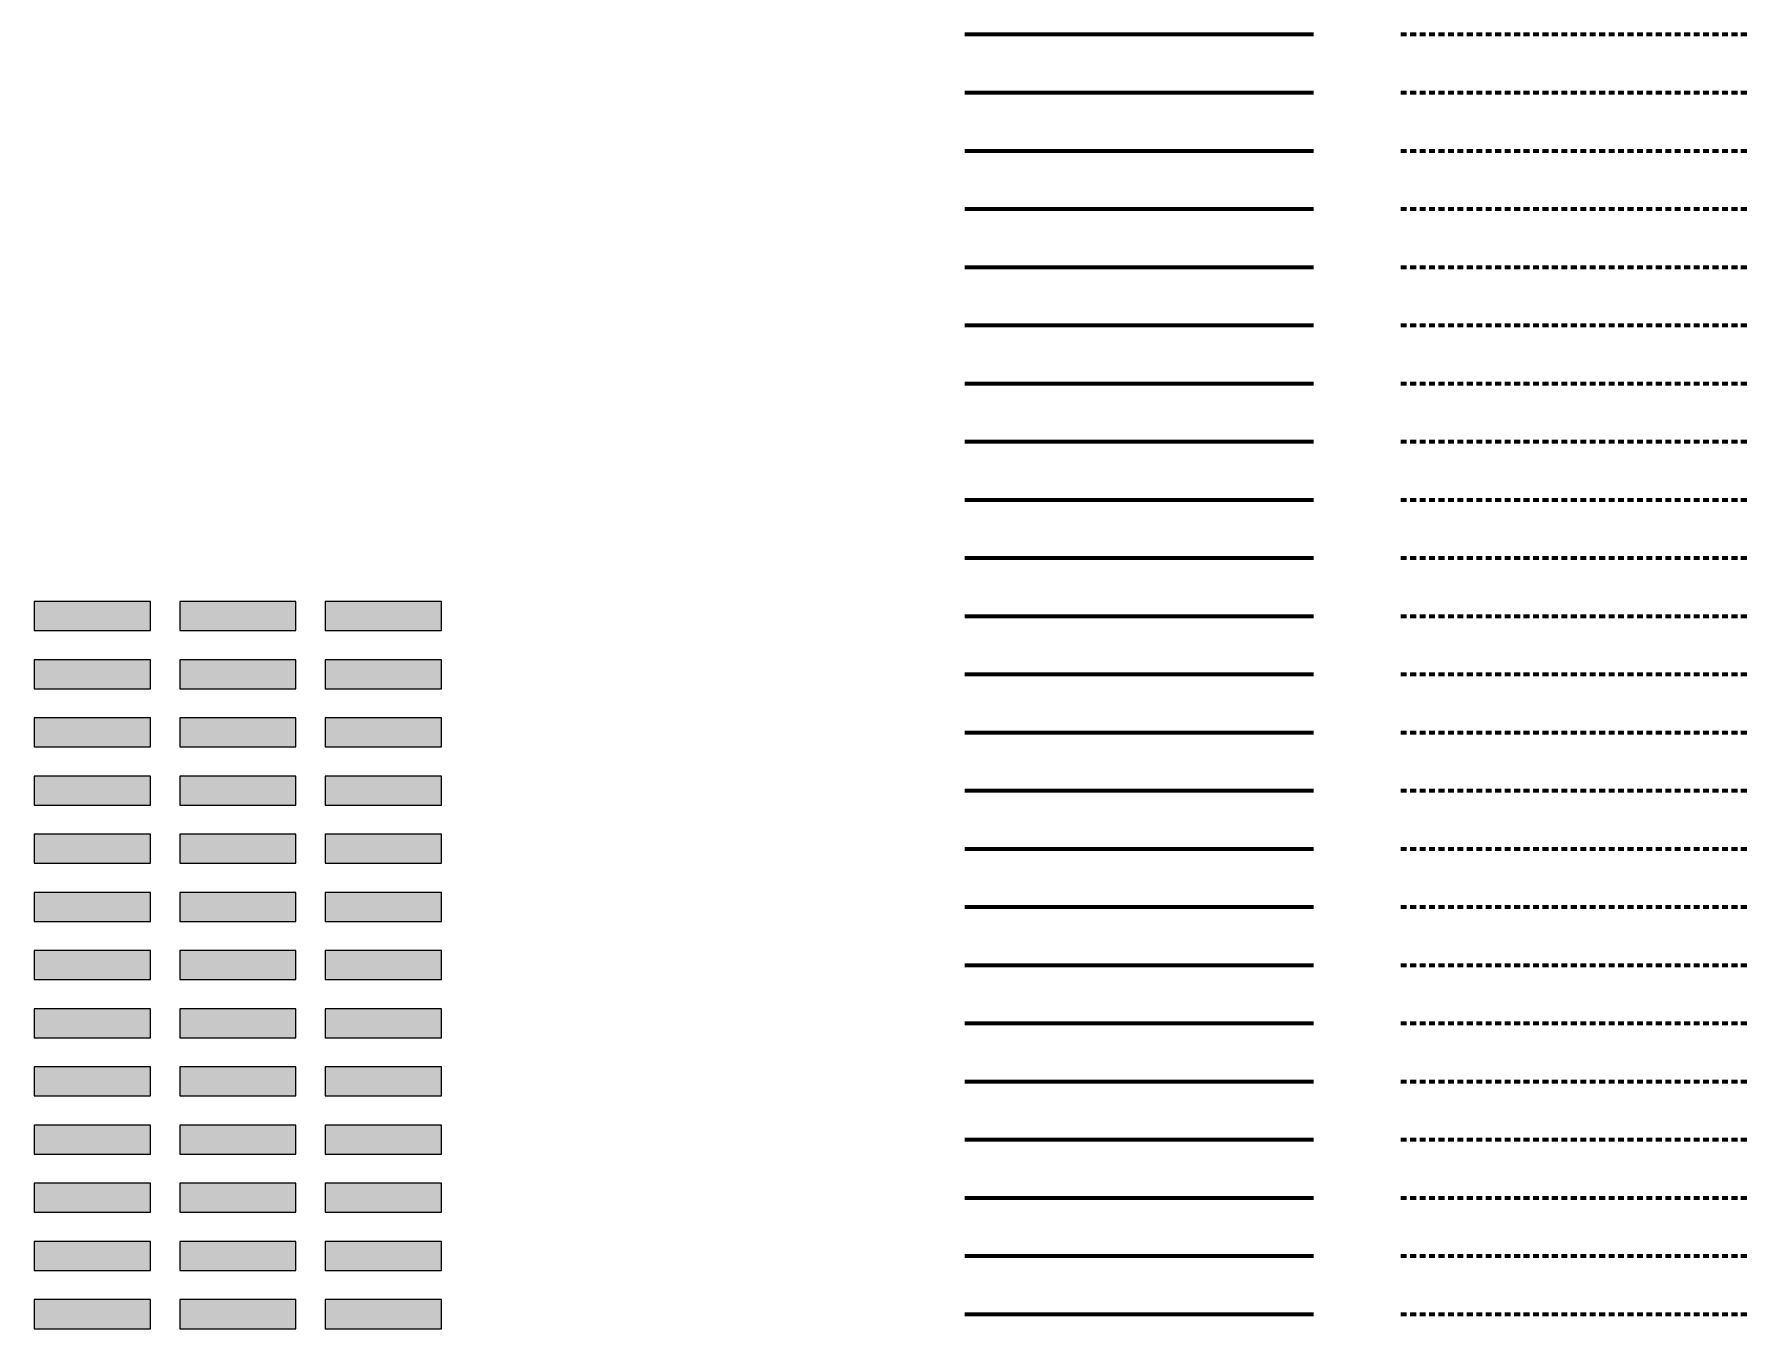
# Model space of a CAD drawing. Header units: metres. Extents: x -170 to 2070, y -13 to 14380.
# Drawn here: x -170 to 420, y 435 to 880 of the extents above; entities that cross this region are included whole.
import ezdxf

# ---------------------------------------------------------------- set-up
doc = ezdxf.new("R2010")
doc.units = ezdxf.units.M
doc.linetypes.add('KL-SO', pattern=[3.25, 2, -1.25])
for name, color, linetype, lineweight in [('B-OI-KL-ET_HS_MANTELBUIS_HDPE_125-G', 7, 'Continuous', 70), ('B-OI-KL-ET_HS_MANTELBUIS_HDPE_160-G', 7, 'Continuous', 70), ('B-OI-KL-ET_HS_MANTELBUIS_HDPE_165-G', 7, 'Continuous', 70), ('B-OI-KL-ET_HS_MANTELBUIS_HDPE_200-G', 7, 'Continuous', 70), ('B-OI-KL-ET_HS_MANTELBUIS_HDPE_32-G', 7, 'Continuous', 70), ('B-OI-KL-ET_HS_MANTELBUIS_HDPE_50-G', 7, 'Continuous', 70), ('B-OI-KL-ET_HS_MANTELBUIS_HDPE_75-G', 7, 'Continuous', 70), ('B-OI-KL-ET_HS_MANTELBUIS_PE 80-G', 7, 'Continuous', 70), ('B-OI-KL-ET_HS_MANTELBUIS_PE 80_110-G', 7, 'Continuous', 70), ('B-OI-KL-ET_HS_MANTELBUIS_PE 80_160-G', 7, 'Continuous', 70), ('B-OI-KL-ET_HS_MANTELBUIS_PE 80_200-G', 7, 'Continuous', 70), ('B-OI-KL-ET_HS_MANTELBUIS_PE 80_250-G', 7, 'Continuous', 70), ('B-OI-KL-ET_HS_MANTELBUIS_PE 80_315-G', 7, 'Continuous', 70), ('B-OI-KL-ET_HS_MANTELBUIS_PE 80_50-G', 7, 'Continuous', 70), ('B-OI-KL-ET_HS_MANTELBUIS_PE 80_63-G', 7, 'Continuous', 70), ('B-OI-KL-ET_HS_MANTELBUIS_PE 80_75-G', 7, 'Continuous', 70), ('B-OI-KL-ET_HS_MANTELBUIS_PVC-G', 7, 'Continuous', 70), ('B-OI-KL-ET_HS_MANTELBUIS_PVC_100-G', 7, 'Continuous', 70), ('B-OI-KL-ET_HS_MANTELBUIS_PVC_110-G', 7, 'Continuous', 70), ('B-OI-KL-ET_HS_MANTELBUIS_PVC_120-G', 7, 'Continuous', 70), ('B-OI-KL-ET_HS_MANTELBUIS_PVC_125-G', 7, 'Continuous', 70), ('B-OI-KL-ET_HS_MANTELBUIS_PVC_150-G', 7, 'Continuous', 70), ('B-OI-KL-ET_HS_MANTELBUIS_PVC_160-G', 7, 'Continuous', 70), ('B-OI-KL-ET_MS_STATION_KLANTSTATION-V', 12, 'Continuous', 18), ('B-OI-KL-ET_MS_STATION_NETSTATION-V', 12, 'Continuous', 18), ('B-OI-KL-ET_MS_STATION_OVERIG-V', 12, 'Continuous', 18), ('B-OI-KL-ET_MS_STATION_VERDEELSTATION-V', 12, 'Continuous', 18), ('B-OI-KL-GAS_HD_AFDEKPLAAT-V', 40, 'Continuous', 18), ('B-OI-KL-GAS_LD_AFDEKPLAAT-V', 41, 'Continuous', 18), ('B-OI-KL-GRENS_PROJECT-V', 7, 'Continuous', 18), ('B-OI-KL-OVERIG_AFDEKPLAAT-V', 7, 'Continuous', 18), ('B-OI-KL-PERSLEIDING_AFDEKPLAAT-V', 216, 'Continuous', 18), ('B-OI-KL-VRIJVERVAL_AFDEKPLAAT-V', 215, 'Continuous', 18), ('B-OI-KL-WARMTENET_AFDEKPLAAT-V', 136, 'Continuous', 18), ('B-OI-KL-WATER_AFDEKPLAAT-V', 5, 'Continuous', 18), ('B-OI-KL-WEESLEIDING_AFDEKPLAAT-V', 252, 'Continuous', 18), ('N-OI-KL-ET_HS_MANTELBUIS_HDPE_125-G', 10, 'KL-SO', 70), ('N-OI-KL-ET_HS_MANTELBUIS_HDPE_160-G', 10, 'KL-SO', 70), ('N-OI-KL-ET_HS_MANTELBUIS_HDPE_165-G', 10, 'KL-SO', 70), ('N-OI-KL-ET_HS_MANTELBUIS_HDPE_200-G', 10, 'KL-SO', 70), ('N-OI-KL-ET_HS_MANTELBUIS_HDPE_32-G', 10, 'KL-SO', 70), ('N-OI-KL-ET_HS_MANTELBUIS_HDPE_50-G', 10, 'KL-SO', 70), ('N-OI-KL-ET_HS_MANTELBUIS_HDPE_75-G', 10, 'KL-SO', 70), ('N-OI-KL-ET_HS_MANTELBUIS_PE 80-G', 10, 'KL-SO', 70), ('N-OI-KL-ET_HS_MANTELBUIS_PE 80_110-G', 10, 'KL-SO', 70), ('N-OI-KL-ET_HS_MANTELBUIS_PE 80_160-G', 10, 'KL-SO', 70), ('N-OI-KL-ET_HS_MANTELBUIS_PE 80_200-G', 10, 'KL-SO', 70), ('N-OI-KL-ET_HS_MANTELBUIS_PE 80_250-G', 10, 'KL-SO', 70), ('N-OI-KL-ET_HS_MANTELBUIS_PE 80_315-G', 10, 'KL-SO', 70), ('N-OI-KL-ET_HS_MANTELBUIS_PE 80_50-G', 10, 'KL-SO', 70), ('N-OI-KL-ET_HS_MANTELBUIS_PE 80_63-G', 10, 'KL-SO', 70), ('N-OI-KL-ET_HS_MANTELBUIS_PE 80_75-G', 10, 'KL-SO', 70), ('N-OI-KL-ET_HS_MANTELBUIS_PVC-G', 10, 'KL-SO', 70), ('N-OI-KL-ET_HS_MANTELBUIS_PVC_100-G', 10, 'KL-SO', 70), ('N-OI-KL-ET_HS_MANTELBUIS_PVC_110-G', 10, 'KL-SO', 70), ('N-OI-KL-ET_HS_MANTELBUIS_PVC_120-G', 10, 'KL-SO', 70), ('N-OI-KL-ET_HS_MANTELBUIS_PVC_125-G', 10, 'KL-SO', 70), ('N-OI-KL-ET_HS_MANTELBUIS_PVC_150-G', 10, 'KL-SO', 70), ('N-OI-KL-ET_HS_MANTELBUIS_PVC_160-G', 10, 'KL-SO', 70), ('N-OI-KL-ET_MS_STATION_KLANTSTATION-V', 12, 'Continuous', 35), ('N-OI-KL-ET_MS_STATION_NETSTATION-V', 12, 'Continuous', 35), ('N-OI-KL-ET_MS_STATION_OVERIG-V', 12, 'Continuous', 35), ('N-OI-KL-ET_MS_STATION_VERDEELSTATION-V', 12, 'Continuous', 35), ('N-OI-KL-GAS_HD_AFDEKPLAAT-V', 40, 'Continuous', 35), ('N-OI-KL-GAS_LD_AFDEKPLAAT-V', 41, 'Continuous', 35), ('N-OI-KL-GRENS_PROJECT-V', 7, 'Continuous', 35), ('N-OI-KL-OVERIG_AFDEKPLAAT-V', 7, 'Continuous', 35), ('N-OI-KL-PERSLEIDING_AFDEKPLAAT-V', 216, 'Continuous', 35), ('N-OI-KL-VRIJVERVAL_AFDEKPLAAT-V', 215, 'Continuous', 35), ('N-OI-KL-WARMTENET_AFDEKPLAAT-V', 136, 'Continuous', 35), ('N-OI-KL-WATER_AFDEKPLAAT-V', 5, 'Continuous', 35), ('N-OI-KL-WEESLEIDING_AFDEKPLAAT-V', 252, 'Continuous', 35), ('V-OI-KL-ET_MS_STATION_KLANTSTATION-V', 12, 'Continuous', 25), ('V-OI-KL-ET_MS_STATION_NETSTATION-V', 12, 'Continuous', 25), ('V-OI-KL-ET_MS_STATION_OVERIG-V', 12, 'Continuous', 25), ('V-OI-KL-ET_MS_STATION_VERDEELSTATION-V', 12, 'Continuous', 25), ('V-OI-KL-GAS_HD_AFDEKPLAAT-V', 40, 'Continuous', 25), ('V-OI-KL-GAS_LD_AFDEKPLAAT-V', 41, 'Continuous', 25), ('V-OI-KL-GRENS_PROJECT-V', 7, 'Continuous', 25), ('V-OI-KL-OVERIG_AFDEKPLAAT-V', 7, 'Continuous', 25), ('V-OI-KL-PERSLEIDING_AFDEKPLAAT-V', 216, 'Continuous', 25), ('V-OI-KL-VRIJVERVAL_AFDEKPLAAT-V', 215, 'Continuous', 25), ('V-OI-KL-WARMTENET_AFDEKPLAAT-V', 136, 'Continuous', 25), ('V-OI-KL-WATER_AFDEKPLAAT-V', 5, 'Continuous', 25), ('V-OI-KL-WEESLEIDING_AFDEKPLAAT-V', 252, 'Continuous', 25)]:
    doc.layers.add(name, color=color, linetype=linetype, lineweight=lineweight)
for name, color, linetype in [('B-OI-KL-ET_MS_STATION_KLANTSTATION-GV', 12, 'Continuous'), ('B-OI-KL-ET_MS_STATION_NETSTATION-GV', 12, 'Continuous'), ('B-OI-KL-ET_MS_STATION_OVERIG-GV', 12, 'Continuous'), ('B-OI-KL-ET_MS_STATION_VERDEELSTATION-GV', 12, 'Continuous'), ('B-OI-KL-GAS_HD_AFDEKPLAAT-GV', 40, 'Continuous'), ('B-OI-KL-GAS_LD_AFDEKPLAAT-GV', 41, 'Continuous'), ('B-OI-KL-GRENS_PROJECT-GV', 7, 'Continuous'), ('B-OI-KL-OVERIG_AFDEKPLAAT-GV', 7, 'Continuous'), ('B-OI-KL-PERSLEIDING_AFDEKPLAAT-GV', 216, 'Continuous'), ('B-OI-KL-VRIJVERVAL_AFDEKPLAAT-GV', 215, 'Continuous'), ('B-OI-KL-WARMTENET_AFDEKPLAAT-GV', 136, 'Continuous'), ('B-OI-KL-WATER_AFDEKPLAAT-GV', 5, 'Continuous'), ('B-OI-KL-WEESLEIDING_AFDEKPLAAT-GV', 252, 'Continuous'), ('N-OI-KL-ET_MS_STATION_KLANTSTATION-GV', 12, 'Continuous'), ('N-OI-KL-ET_MS_STATION_NETSTATION-GV', 12, 'Continuous'), ('N-OI-KL-ET_MS_STATION_OVERIG-GV', 12, 'Continuous'), ('N-OI-KL-ET_MS_STATION_VERDEELSTATION-GV', 12, 'Continuous'), ('N-OI-KL-GAS_HD_AFDEKPLAAT-GV', 40, 'Continuous'), ('N-OI-KL-GAS_LD_AFDEKPLAAT-GV', 41, 'Continuous'), ('N-OI-KL-GRENS_PROJECT-GV', 7, 'Continuous'), ('N-OI-KL-OVERIG_AFDEKPLAAT-GV', 7, 'Continuous'), ('N-OI-KL-PERSLEIDING_AFDEKPLAAT-GV', 216, 'Continuous'), ('N-OI-KL-VRIJVERVAL_AFDEKPLAAT-GV', 215, 'Continuous'), ('N-OI-KL-WARMTENET_AFDEKPLAAT-GV', 136, 'Continuous'), ('N-OI-KL-WATER_AFDEKPLAAT-GV', 5, 'Continuous'), ('N-OI-KL-WEESLEIDING_AFDEKPLAAT-GV', 252, 'Continuous'), ('V-OI-KL-ET_MS_STATION_KLANTSTATION-GV', 12, 'Continuous'), ('V-OI-KL-ET_MS_STATION_NETSTATION-GV', 12, 'Continuous'), ('V-OI-KL-ET_MS_STATION_OVERIG-GV', 12, 'Continuous'), ('V-OI-KL-ET_MS_STATION_VERDEELSTATION-GV', 12, 'Continuous'), ('V-OI-KL-GAS_HD_AFDEKPLAAT-GV', 40, 'Continuous'), ('V-OI-KL-GAS_LD_AFDEKPLAAT-GV', 41, 'Continuous'), ('V-OI-KL-GRENS_PROJECT-GV', 7, 'Continuous'), ('V-OI-KL-OVERIG_AFDEKPLAAT-GV', 7, 'Continuous'), ('V-OI-KL-PERSLEIDING_AFDEKPLAAT-GV', 216, 'Continuous'), ('V-OI-KL-VRIJVERVAL_AFDEKPLAAT-GV', 215, 'Continuous'), ('V-OI-KL-WARMTENET_AFDEKPLAAT-GV', 136, 'Continuous'), ('V-OI-KL-WATER_AFDEKPLAAT-GV', 5, 'Continuous'), ('V-OI-KL-WEESLEIDING_AFDEKPLAAT-GV', 252, 'Continuous')]:
    doc.layers.add(name, color=color, linetype=linetype)

msp = doc.modelspace()

# ---------------------------------------------------------------- hatches: boundary and pattern name
at = {"layer": 'B-OI-KL-ET_MS_STATION_KLANTSTATION-V'}
msp.add_hatch(color=256, dxfattribs=at).paths.add_polyline_path([(-30, 435), (-30, 445), (-70, 445), (-70, 435)], flags=0)
at = {"layer": 'B-OI-KL-ET_MS_STATION_NETSTATION-V'}
msp.add_hatch(color=256, dxfattribs=at).paths.add_polyline_path([(-30, 455), (-30, 465), (-70, 465), (-70, 455)], flags=0)
at = {"layer": 'B-OI-KL-ET_MS_STATION_OVERIG-V'}
msp.add_hatch(color=256, dxfattribs=at).paths.add_polyline_path([(-30, 475), (-30, 485), (-70, 485), (-70, 475)], flags=0)
at = {"layer": 'B-OI-KL-ET_MS_STATION_VERDEELSTATION-V'}
msp.add_hatch(color=256, dxfattribs=at).paths.add_polyline_path([(-30, 495), (-30, 505), (-70, 505), (-70, 495)], flags=0)
at = {"layer": 'B-OI-KL-GAS_HD_AFDEKPLAAT-V'}
msp.add_hatch(color=256, dxfattribs=at).paths.add_polyline_path([(-30, 515), (-30, 525), (-70, 525), (-70, 515)], flags=0)
at = {"layer": 'B-OI-KL-GAS_LD_AFDEKPLAAT-V'}
msp.add_hatch(color=256, dxfattribs=at).paths.add_polyline_path([(-30, 535), (-30, 545), (-70, 545), (-70, 535)], flags=0)
at = {"layer": 'B-OI-KL-GRENS_PROJECT-V'}
msp.add_hatch(color=256, dxfattribs=at).paths.add_polyline_path([(-30, 555), (-30, 565), (-70, 565), (-70, 555)], flags=0)
at = {"layer": 'B-OI-KL-OVERIG_AFDEKPLAAT-V'}
msp.add_hatch(color=256, dxfattribs=at).paths.add_polyline_path([(-30, 575), (-30, 585), (-70, 585), (-70, 575)], flags=0)
at = {"layer": 'B-OI-KL-PERSLEIDING_AFDEKPLAAT-V'}
msp.add_hatch(color=256, dxfattribs=at).paths.add_polyline_path([(-30, 595), (-30, 605), (-70, 605), (-70, 595)], flags=0)
at = {"layer": 'B-OI-KL-VRIJVERVAL_AFDEKPLAAT-V'}
msp.add_hatch(color=256, dxfattribs=at).paths.add_polyline_path([(-30, 615), (-30, 625), (-70, 625), (-70, 615)], flags=0)
at = {"layer": 'B-OI-KL-WARMTENET_AFDEKPLAAT-V'}
msp.add_hatch(color=256, dxfattribs=at).paths.add_polyline_path([(-30, 635), (-30, 645), (-70, 645), (-70, 635)], flags=0)
at = {"layer": 'B-OI-KL-WATER_AFDEKPLAAT-V'}
msp.add_hatch(color=256, dxfattribs=at).paths.add_polyline_path([(-30, 655), (-30, 665), (-70, 665), (-70, 655)], flags=0)
at = {"layer": 'B-OI-KL-WEESLEIDING_AFDEKPLAAT-V'}
msp.add_hatch(color=256, dxfattribs=at).paths.add_polyline_path([(-30, 675), (-30, 685), (-70, 685), (-70, 675)], flags=0)
at = {"layer": 'N-OI-KL-ET_MS_STATION_KLANTSTATION-V'}
msp.add_hatch(color=256, dxfattribs=at).paths.add_polyline_path([(-80, 435), (-80, 445), (-120, 445), (-120, 435)], flags=0)
at = {"layer": 'N-OI-KL-ET_MS_STATION_NETSTATION-V'}
msp.add_hatch(color=256, dxfattribs=at).paths.add_polyline_path([(-80, 455), (-80, 465), (-120, 465), (-120, 455)], flags=0)
at = {"layer": 'N-OI-KL-ET_MS_STATION_OVERIG-V'}
msp.add_hatch(color=256, dxfattribs=at).paths.add_polyline_path([(-80, 475), (-80, 485), (-120, 485), (-120, 475)], flags=0)
at = {"layer": 'N-OI-KL-ET_MS_STATION_VERDEELSTATION-V'}
msp.add_hatch(color=256, dxfattribs=at).paths.add_polyline_path([(-80, 495), (-80, 505), (-120, 505), (-120, 495)], flags=0)
at = {"layer": 'N-OI-KL-GAS_HD_AFDEKPLAAT-V'}
msp.add_hatch(color=256, dxfattribs=at).paths.add_polyline_path([(-80, 515), (-80, 525), (-120, 525), (-120, 515)], flags=0)
at = {"layer": 'N-OI-KL-GAS_LD_AFDEKPLAAT-V'}
msp.add_hatch(color=256, dxfattribs=at).paths.add_polyline_path([(-80, 535), (-80, 545), (-120, 545), (-120, 535)], flags=0)
at = {"layer": 'N-OI-KL-GRENS_PROJECT-V'}
msp.add_hatch(color=256, dxfattribs=at).paths.add_polyline_path([(-80, 555), (-80, 565), (-120, 565), (-120, 555)], flags=0)
at = {"layer": 'N-OI-KL-OVERIG_AFDEKPLAAT-V'}
msp.add_hatch(color=256, dxfattribs=at).paths.add_polyline_path([(-80, 575), (-80, 585), (-120, 585), (-120, 575)], flags=0)
at = {"layer": 'N-OI-KL-PERSLEIDING_AFDEKPLAAT-V'}
msp.add_hatch(color=256, dxfattribs=at).paths.add_polyline_path([(-80, 595), (-80, 605), (-120, 605), (-120, 595)], flags=0)
at = {"layer": 'N-OI-KL-VRIJVERVAL_AFDEKPLAAT-V'}
msp.add_hatch(color=256, dxfattribs=at).paths.add_polyline_path([(-80, 615), (-80, 625), (-120, 625), (-120, 615)], flags=0)
at = {"layer": 'N-OI-KL-WARMTENET_AFDEKPLAAT-V'}
msp.add_hatch(color=256, dxfattribs=at).paths.add_polyline_path([(-80, 635), (-80, 645), (-120, 645), (-120, 635)], flags=0)
at = {"layer": 'N-OI-KL-WATER_AFDEKPLAAT-V'}
msp.add_hatch(color=256, dxfattribs=at).paths.add_polyline_path([(-80, 655), (-80, 665), (-120, 665), (-120, 655)], flags=0)
at = {"layer": 'N-OI-KL-WEESLEIDING_AFDEKPLAAT-V'}
msp.add_hatch(color=256, dxfattribs=at).paths.add_polyline_path([(-80, 675), (-80, 685), (-120, 685), (-120, 675)], flags=0)
at = {"layer": 'V-OI-KL-ET_MS_STATION_KLANTSTATION-V'}
msp.add_hatch(color=256, dxfattribs=at).paths.add_polyline_path([(-130, 435), (-130, 445), (-170, 445), (-170, 435)], flags=0)
at = {"layer": 'V-OI-KL-ET_MS_STATION_NETSTATION-V'}
msp.add_hatch(color=256, dxfattribs=at).paths.add_polyline_path([(-130, 455), (-130, 465), (-170, 465), (-170, 455)], flags=0)
at = {"layer": 'V-OI-KL-ET_MS_STATION_OVERIG-V'}
msp.add_hatch(color=256, dxfattribs=at).paths.add_polyline_path([(-130, 475), (-130, 485), (-170, 485), (-170, 475)], flags=0)
at = {"layer": 'V-OI-KL-ET_MS_STATION_VERDEELSTATION-V'}
msp.add_hatch(color=256, dxfattribs=at).paths.add_polyline_path([(-130, 495), (-130, 505), (-170, 505), (-170, 495)], flags=0)
at = {"layer": 'V-OI-KL-GAS_HD_AFDEKPLAAT-V'}
msp.add_hatch(color=256, dxfattribs=at).paths.add_polyline_path([(-130, 515), (-130, 525), (-170, 525), (-170, 515)], flags=0)
at = {"layer": 'V-OI-KL-GAS_LD_AFDEKPLAAT-V'}
msp.add_hatch(color=256, dxfattribs=at).paths.add_polyline_path([(-130, 535), (-130, 545), (-170, 545), (-170, 535)], flags=0)
at = {"layer": 'V-OI-KL-GRENS_PROJECT-V'}
msp.add_hatch(color=256, dxfattribs=at).paths.add_polyline_path([(-130, 555), (-130, 565), (-170, 565), (-170, 555)], flags=0)
at = {"layer": 'V-OI-KL-OVERIG_AFDEKPLAAT-V'}
msp.add_hatch(color=256, dxfattribs=at).paths.add_polyline_path([(-130, 575), (-130, 585), (-170, 585), (-170, 575)], flags=0)
at = {"layer": 'V-OI-KL-PERSLEIDING_AFDEKPLAAT-V'}
msp.add_hatch(color=256, dxfattribs=at).paths.add_polyline_path([(-130, 595), (-130, 605), (-170, 605), (-170, 595)], flags=0)
at = {"layer": 'V-OI-KL-VRIJVERVAL_AFDEKPLAAT-V'}
msp.add_hatch(color=256, dxfattribs=at).paths.add_polyline_path([(-130, 615), (-130, 625), (-170, 625), (-170, 615)], flags=0)
at = {"layer": 'V-OI-KL-WARMTENET_AFDEKPLAAT-V'}
msp.add_hatch(color=256, dxfattribs=at).paths.add_polyline_path([(-130, 635), (-130, 645), (-170, 645), (-170, 635)], flags=0)
at = {"layer": 'V-OI-KL-WATER_AFDEKPLAAT-V'}
msp.add_hatch(color=256, dxfattribs=at).paths.add_polyline_path([(-130, 655), (-130, 665), (-170, 665), (-170, 655)], flags=0)
at = {"layer": 'V-OI-KL-WEESLEIDING_AFDEKPLAAT-V'}
msp.add_hatch(color=256, dxfattribs=at).paths.add_polyline_path([(-130, 675), (-130, 685), (-170, 685), (-170, 675)], flags=0)

# ---------------------------------------------------------------- linework, layer by layer
at = {"layer": 'B-OI-KL-ET_HS_MANTELBUIS_HDPE_125-G'}
msp.add_line((150, 440), (270, 440), dxfattribs=at)
at = {"layer": 'B-OI-KL-ET_HS_MANTELBUIS_HDPE_160-G'}
msp.add_line((150, 460), (270, 460), dxfattribs=at)
at = {"layer": 'B-OI-KL-ET_HS_MANTELBUIS_HDPE_165-G'}
msp.add_line((150, 480), (270, 480), dxfattribs=at)
at = {"layer": 'B-OI-KL-ET_HS_MANTELBUIS_HDPE_200-G'}
msp.add_line((150, 500), (270, 500), dxfattribs=at)
at = {"layer": 'B-OI-KL-ET_HS_MANTELBUIS_HDPE_32-G'}
msp.add_line((150, 520), (270, 520), dxfattribs=at)
at = {"layer": 'B-OI-KL-ET_HS_MANTELBUIS_HDPE_50-G'}
msp.add_line((150, 540), (270, 540), dxfattribs=at)
at = {"layer": 'B-OI-KL-ET_HS_MANTELBUIS_HDPE_75-G'}
msp.add_line((150, 560), (270, 560), dxfattribs=at)
at = {"layer": 'B-OI-KL-ET_HS_MANTELBUIS_PE 80-G'}
msp.add_line((150, 580), (270, 580), dxfattribs=at)
at = {"layer": 'B-OI-KL-ET_HS_MANTELBUIS_PE 80_110-G'}
msp.add_line((150, 600), (270, 600), dxfattribs=at)
at = {"layer": 'B-OI-KL-ET_HS_MANTELBUIS_PE 80_160-G'}
msp.add_line((150, 620), (270, 620), dxfattribs=at)
at = {"layer": 'B-OI-KL-ET_HS_MANTELBUIS_PE 80_200-G'}
msp.add_line((150, 640), (270, 640), dxfattribs=at)
at = {"layer": 'B-OI-KL-ET_HS_MANTELBUIS_PE 80_250-G'}
msp.add_line((150, 660), (270, 660), dxfattribs=at)
at = {"layer": 'B-OI-KL-ET_HS_MANTELBUIS_PE 80_315-G'}
msp.add_line((150, 680), (270, 680), dxfattribs=at)
at = {"layer": 'B-OI-KL-ET_HS_MANTELBUIS_PE 80_50-G'}
msp.add_line((150, 700), (270, 700), dxfattribs=at)
at = {"layer": 'B-OI-KL-ET_HS_MANTELBUIS_PE 80_63-G'}
msp.add_line((150, 720), (270, 720), dxfattribs=at)
at = {"layer": 'B-OI-KL-ET_HS_MANTELBUIS_PE 80_75-G'}
msp.add_line((150, 740), (270, 740), dxfattribs=at)
at = {"layer": 'B-OI-KL-ET_HS_MANTELBUIS_PVC-G'}
msp.add_line((150, 760), (270, 760), dxfattribs=at)
at = {"layer": 'B-OI-KL-ET_HS_MANTELBUIS_PVC_100-G'}
msp.add_line((150, 780), (270, 780), dxfattribs=at)
at = {"layer": 'B-OI-KL-ET_HS_MANTELBUIS_PVC_110-G'}
msp.add_line((150, 800), (270, 800), dxfattribs=at)
at = {"layer": 'B-OI-KL-ET_HS_MANTELBUIS_PVC_120-G'}
msp.add_line((150, 820), (270, 820), dxfattribs=at)
at = {"layer": 'B-OI-KL-ET_HS_MANTELBUIS_PVC_125-G'}
msp.add_line((150, 840), (270, 840), dxfattribs=at)
at = {"layer": 'B-OI-KL-ET_HS_MANTELBUIS_PVC_150-G'}
msp.add_line((150, 860), (270, 860), dxfattribs=at)
at = {"layer": 'B-OI-KL-ET_HS_MANTELBUIS_PVC_160-G'}
msp.add_line((150, 880), (270, 880), dxfattribs=at)
at = {"layer": 'B-OI-KL-ET_MS_STATION_KLANTSTATION-GV'}
msp.add_lwpolyline([(-30, 435), (-30, 445), (-70, 445), (-70, 435), (-30, 435)], dxfattribs=at)
at = {"layer": 'B-OI-KL-ET_MS_STATION_NETSTATION-GV'}
msp.add_lwpolyline([(-30, 455), (-30, 465), (-70, 465), (-70, 455), (-30, 455)], dxfattribs=at)
at = {"layer": 'B-OI-KL-ET_MS_STATION_OVERIG-GV'}
msp.add_lwpolyline([(-30, 475), (-30, 485), (-70, 485), (-70, 475), (-30, 475)], dxfattribs=at)
at = {"layer": 'B-OI-KL-ET_MS_STATION_VERDEELSTATION-GV'}
msp.add_lwpolyline([(-30, 495), (-30, 505), (-70, 505), (-70, 495), (-30, 495)], dxfattribs=at)
at = {"layer": 'B-OI-KL-GAS_HD_AFDEKPLAAT-GV'}
msp.add_lwpolyline([(-30, 515), (-30, 525), (-70, 525), (-70, 515), (-30, 515)], dxfattribs=at)
at = {"layer": 'B-OI-KL-GAS_LD_AFDEKPLAAT-GV'}
msp.add_lwpolyline([(-30, 535), (-30, 545), (-70, 545), (-70, 535), (-30, 535)], dxfattribs=at)
at = {"layer": 'B-OI-KL-GRENS_PROJECT-GV'}
msp.add_lwpolyline([(-30, 555), (-30, 565), (-70, 565), (-70, 555), (-30, 555)], dxfattribs=at)
at = {"layer": 'B-OI-KL-OVERIG_AFDEKPLAAT-GV'}
msp.add_lwpolyline([(-30, 575), (-30, 585), (-70, 585), (-70, 575), (-30, 575)], dxfattribs=at)
at = {"layer": 'B-OI-KL-PERSLEIDING_AFDEKPLAAT-GV'}
msp.add_lwpolyline([(-30, 595), (-30, 605), (-70, 605), (-70, 595), (-30, 595)], dxfattribs=at)
at = {"layer": 'B-OI-KL-VRIJVERVAL_AFDEKPLAAT-GV'}
msp.add_lwpolyline([(-30, 615), (-30, 625), (-70, 625), (-70, 615), (-30, 615)], dxfattribs=at)
at = {"layer": 'B-OI-KL-WARMTENET_AFDEKPLAAT-GV'}
msp.add_lwpolyline([(-30, 635), (-30, 645), (-70, 645), (-70, 635), (-30, 635)], dxfattribs=at)
at = {"layer": 'B-OI-KL-WATER_AFDEKPLAAT-GV'}
msp.add_lwpolyline([(-30, 655), (-30, 665), (-70, 665), (-70, 655), (-30, 655)], dxfattribs=at)
at = {"layer": 'B-OI-KL-WEESLEIDING_AFDEKPLAAT-GV'}
msp.add_lwpolyline([(-30, 675), (-30, 685), (-70, 685), (-70, 675), (-30, 675)], dxfattribs=at)
at = {"layer": 'N-OI-KL-ET_HS_MANTELBUIS_HDPE_125-G'}
msp.add_line((300, 440), (420, 440), dxfattribs=at)
at = {"layer": 'N-OI-KL-ET_HS_MANTELBUIS_HDPE_160-G'}
msp.add_line((300, 460), (420, 460), dxfattribs=at)
at = {"layer": 'N-OI-KL-ET_HS_MANTELBUIS_HDPE_165-G'}
msp.add_line((300, 480), (420, 480), dxfattribs=at)
at = {"layer": 'N-OI-KL-ET_HS_MANTELBUIS_HDPE_200-G'}
msp.add_line((300, 500), (420, 500), dxfattribs=at)
at = {"layer": 'N-OI-KL-ET_HS_MANTELBUIS_HDPE_32-G'}
msp.add_line((300, 520), (420, 520), dxfattribs=at)
at = {"layer": 'N-OI-KL-ET_HS_MANTELBUIS_HDPE_50-G'}
msp.add_line((300, 540), (420, 540), dxfattribs=at)
at = {"layer": 'N-OI-KL-ET_HS_MANTELBUIS_HDPE_75-G'}
msp.add_line((300, 560), (420, 560), dxfattribs=at)
at = {"layer": 'N-OI-KL-ET_HS_MANTELBUIS_PE 80-G'}
msp.add_line((300, 580), (420, 580), dxfattribs=at)
at = {"layer": 'N-OI-KL-ET_HS_MANTELBUIS_PE 80_110-G'}
msp.add_line((300, 600), (420, 600), dxfattribs=at)
at = {"layer": 'N-OI-KL-ET_HS_MANTELBUIS_PE 80_160-G'}
msp.add_line((300, 620), (420, 620), dxfattribs=at)
at = {"layer": 'N-OI-KL-ET_HS_MANTELBUIS_PE 80_200-G'}
msp.add_line((300, 640), (420, 640), dxfattribs=at)
at = {"layer": 'N-OI-KL-ET_HS_MANTELBUIS_PE 80_250-G'}
msp.add_line((300, 660), (420, 660), dxfattribs=at)
at = {"layer": 'N-OI-KL-ET_HS_MANTELBUIS_PE 80_315-G'}
msp.add_line((300, 680), (420, 680), dxfattribs=at)
at = {"layer": 'N-OI-KL-ET_HS_MANTELBUIS_PE 80_50-G'}
msp.add_line((300, 700), (420, 700), dxfattribs=at)
at = {"layer": 'N-OI-KL-ET_HS_MANTELBUIS_PE 80_63-G'}
msp.add_line((300, 720), (420, 720), dxfattribs=at)
at = {"layer": 'N-OI-KL-ET_HS_MANTELBUIS_PE 80_75-G'}
msp.add_line((300, 740), (420, 740), dxfattribs=at)
at = {"layer": 'N-OI-KL-ET_HS_MANTELBUIS_PVC-G'}
msp.add_line((300, 760), (420, 760), dxfattribs=at)
at = {"layer": 'N-OI-KL-ET_HS_MANTELBUIS_PVC_100-G'}
msp.add_line((300, 780), (420, 780), dxfattribs=at)
at = {"layer": 'N-OI-KL-ET_HS_MANTELBUIS_PVC_110-G'}
msp.add_line((300, 800), (420, 800), dxfattribs=at)
at = {"layer": 'N-OI-KL-ET_HS_MANTELBUIS_PVC_120-G'}
msp.add_line((300, 820), (420, 820), dxfattribs=at)
at = {"layer": 'N-OI-KL-ET_HS_MANTELBUIS_PVC_125-G'}
msp.add_line((300, 840), (420, 840), dxfattribs=at)
at = {"layer": 'N-OI-KL-ET_HS_MANTELBUIS_PVC_150-G'}
msp.add_line((300, 860), (420, 860), dxfattribs=at)
at = {"layer": 'N-OI-KL-ET_HS_MANTELBUIS_PVC_160-G'}
msp.add_line((300, 880), (420, 880), dxfattribs=at)
at = {"layer": 'N-OI-KL-ET_MS_STATION_KLANTSTATION-GV'}
msp.add_lwpolyline([(-80, 435), (-80, 445), (-120, 445), (-120, 435), (-80, 435)], dxfattribs=at)
at = {"layer": 'N-OI-KL-ET_MS_STATION_NETSTATION-GV'}
msp.add_lwpolyline([(-80, 455), (-80, 465), (-120, 465), (-120, 455), (-80, 455)], dxfattribs=at)
at = {"layer": 'N-OI-KL-ET_MS_STATION_OVERIG-GV'}
msp.add_lwpolyline([(-80, 475), (-80, 485), (-120, 485), (-120, 475), (-80, 475)], dxfattribs=at)
at = {"layer": 'N-OI-KL-ET_MS_STATION_VERDEELSTATION-GV'}
msp.add_lwpolyline([(-80, 495), (-80, 505), (-120, 505), (-120, 495), (-80, 495)], dxfattribs=at)
at = {"layer": 'N-OI-KL-GAS_HD_AFDEKPLAAT-GV'}
msp.add_lwpolyline([(-80, 515), (-80, 525), (-120, 525), (-120, 515), (-80, 515)], dxfattribs=at)
at = {"layer": 'N-OI-KL-GAS_LD_AFDEKPLAAT-GV'}
msp.add_lwpolyline([(-80, 535), (-80, 545), (-120, 545), (-120, 535), (-80, 535)], dxfattribs=at)
at = {"layer": 'N-OI-KL-GRENS_PROJECT-GV'}
msp.add_lwpolyline([(-80, 555), (-80, 565), (-120, 565), (-120, 555), (-80, 555)], dxfattribs=at)
at = {"layer": 'N-OI-KL-OVERIG_AFDEKPLAAT-GV'}
msp.add_lwpolyline([(-80, 575), (-80, 585), (-120, 585), (-120, 575), (-80, 575)], dxfattribs=at)
at = {"layer": 'N-OI-KL-PERSLEIDING_AFDEKPLAAT-GV'}
msp.add_lwpolyline([(-80, 595), (-80, 605), (-120, 605), (-120, 595), (-80, 595)], dxfattribs=at)
at = {"layer": 'N-OI-KL-VRIJVERVAL_AFDEKPLAAT-GV'}
msp.add_lwpolyline([(-80, 615), (-80, 625), (-120, 625), (-120, 615), (-80, 615)], dxfattribs=at)
at = {"layer": 'N-OI-KL-WARMTENET_AFDEKPLAAT-GV'}
msp.add_lwpolyline([(-80, 635), (-80, 645), (-120, 645), (-120, 635), (-80, 635)], dxfattribs=at)
at = {"layer": 'N-OI-KL-WATER_AFDEKPLAAT-GV'}
msp.add_lwpolyline([(-80, 655), (-80, 665), (-120, 665), (-120, 655), (-80, 655)], dxfattribs=at)
at = {"layer": 'N-OI-KL-WEESLEIDING_AFDEKPLAAT-GV'}
msp.add_lwpolyline([(-80, 675), (-80, 685), (-120, 685), (-120, 675), (-80, 675)], dxfattribs=at)
at = {"layer": 'V-OI-KL-ET_MS_STATION_KLANTSTATION-GV'}
msp.add_lwpolyline([(-130, 435), (-130, 445), (-170, 445), (-170, 435), (-130, 435)], dxfattribs=at)
at = {"layer": 'V-OI-KL-ET_MS_STATION_NETSTATION-GV'}
msp.add_lwpolyline([(-130, 455), (-130, 465), (-170, 465), (-170, 455), (-130, 455)], dxfattribs=at)
at = {"layer": 'V-OI-KL-ET_MS_STATION_OVERIG-GV'}
msp.add_lwpolyline([(-130, 475), (-130, 485), (-170, 485), (-170, 475), (-130, 475)], dxfattribs=at)
at = {"layer": 'V-OI-KL-ET_MS_STATION_VERDEELSTATION-GV'}
msp.add_lwpolyline([(-130, 495), (-130, 505), (-170, 505), (-170, 495), (-130, 495)], dxfattribs=at)
at = {"layer": 'V-OI-KL-GAS_HD_AFDEKPLAAT-GV'}
msp.add_lwpolyline([(-130, 515), (-130, 525), (-170, 525), (-170, 515), (-130, 515)], dxfattribs=at)
at = {"layer": 'V-OI-KL-GAS_LD_AFDEKPLAAT-GV'}
msp.add_lwpolyline([(-130, 535), (-130, 545), (-170, 545), (-170, 535), (-130, 535)], dxfattribs=at)
at = {"layer": 'V-OI-KL-GRENS_PROJECT-GV'}
msp.add_lwpolyline([(-130, 555), (-130, 565), (-170, 565), (-170, 555), (-130, 555)], dxfattribs=at)
at = {"layer": 'V-OI-KL-OVERIG_AFDEKPLAAT-GV'}
msp.add_lwpolyline([(-130, 575), (-130, 585), (-170, 585), (-170, 575), (-130, 575)], dxfattribs=at)
at = {"layer": 'V-OI-KL-PERSLEIDING_AFDEKPLAAT-GV'}
msp.add_lwpolyline([(-130, 595), (-130, 605), (-170, 605), (-170, 595), (-130, 595)], dxfattribs=at)
at = {"layer": 'V-OI-KL-VRIJVERVAL_AFDEKPLAAT-GV'}
msp.add_lwpolyline([(-130, 615), (-130, 625), (-170, 625), (-170, 615), (-130, 615)], dxfattribs=at)
at = {"layer": 'V-OI-KL-WARMTENET_AFDEKPLAAT-GV'}
msp.add_lwpolyline([(-130, 635), (-130, 645), (-170, 645), (-170, 635), (-130, 635)], dxfattribs=at)
at = {"layer": 'V-OI-KL-WATER_AFDEKPLAAT-GV'}
msp.add_lwpolyline([(-130, 655), (-130, 665), (-170, 665), (-170, 655), (-130, 655)], dxfattribs=at)
at = {"layer": 'V-OI-KL-WEESLEIDING_AFDEKPLAAT-GV'}
msp.add_lwpolyline([(-130, 675), (-130, 685), (-170, 685), (-170, 675), (-130, 675)], dxfattribs=at)

doc.saveas('drawing.dxf')
